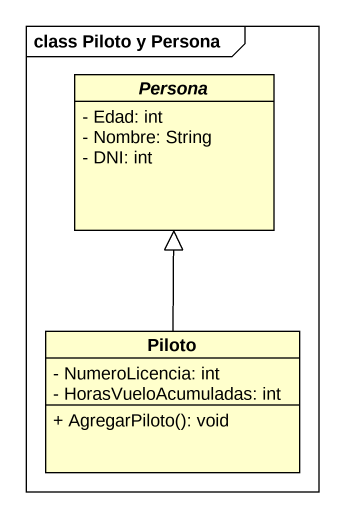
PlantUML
@startuml
mainframe class Piloto y Persona
hide circle
hide empty members
skinparam classAttributeIconSize 0
abstract class Persona {
  - Edad: int
  - Nombre: String
  - DNI: int
}
class Piloto {
  - NumeroLicencia: int
  - HorasVueloAcumuladas: int
  + AgregarPiloto(): void
}
Piloto -up-|> Persona
@enduml
